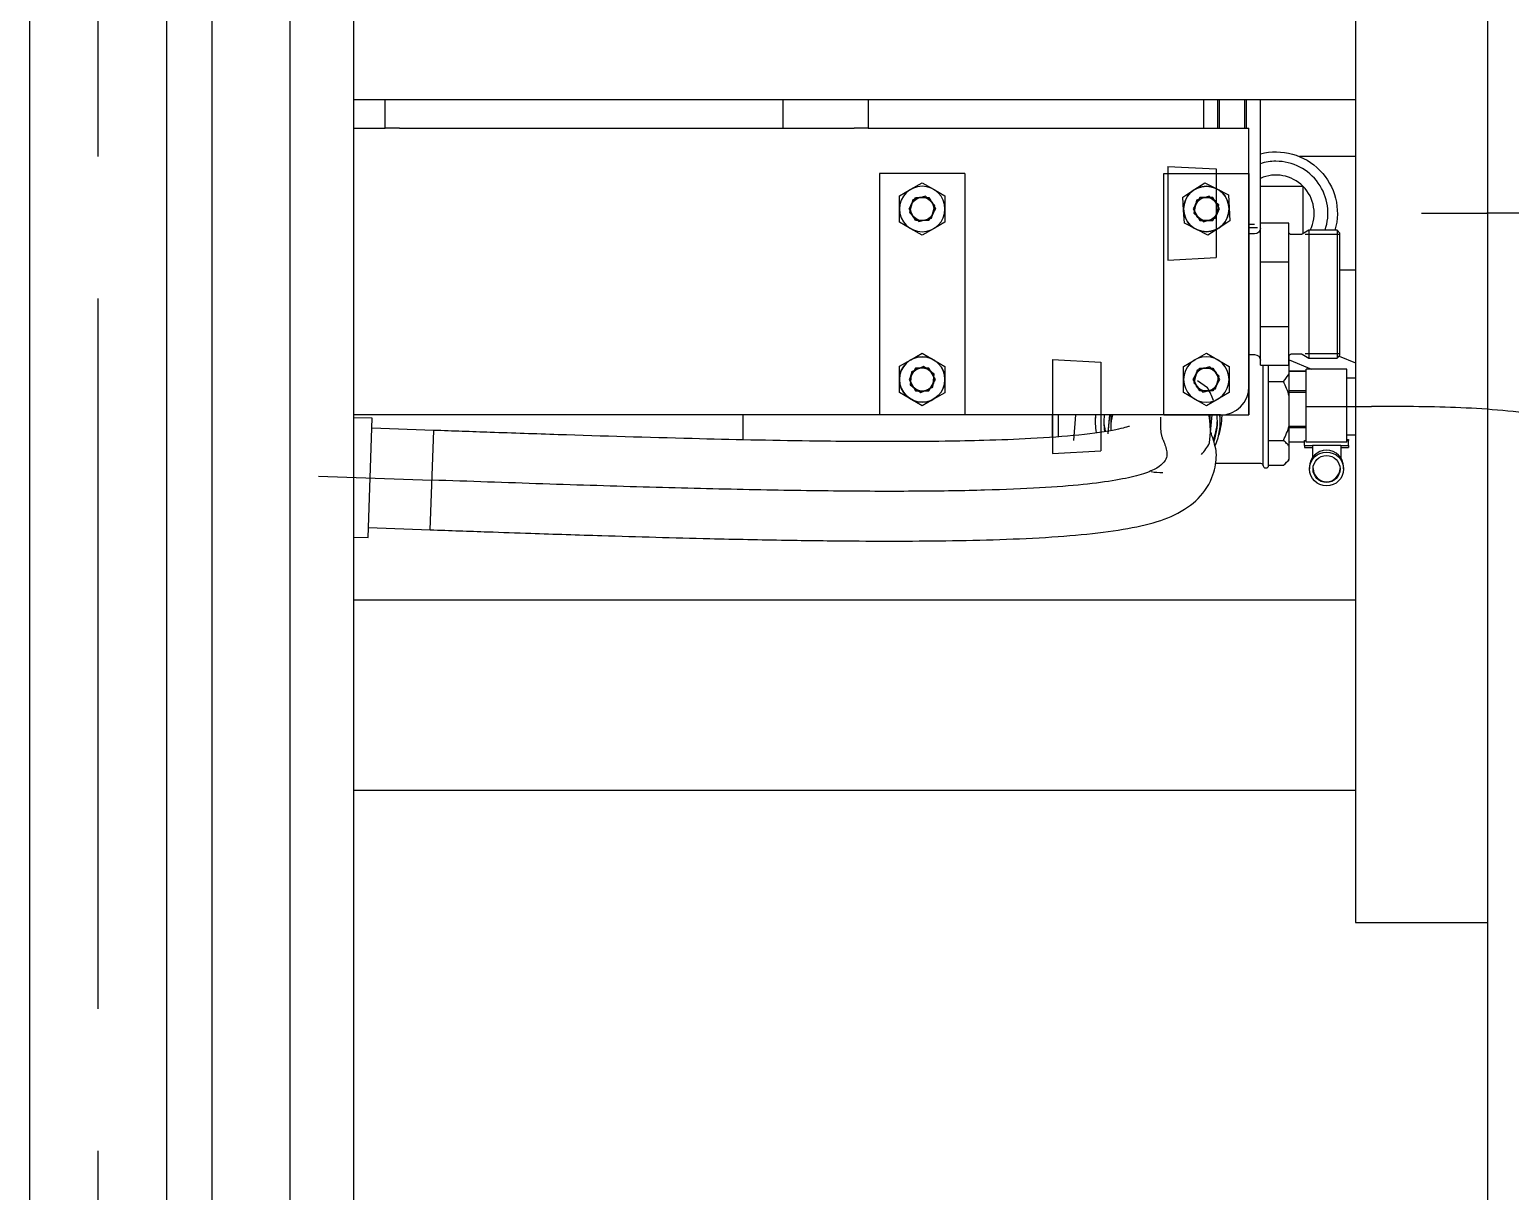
# Model space of a CAD drawing. Header units: millimetres. Extents: x 10462777 to 22643323, y 453826 to 1389191.
# Drawn here: x 11282084 to 11282605, y 579665 to 580074 of the extents above; entities that cross this region are included whole.
import ezdxf

# ---------------------------------------------------------------- set-up
doc = ezdxf.new("R2010")
doc.units = ezdxf.units.MM
doc.header["$LTSCALE"] = 200
doc.header["$MEASUREMENT"] = 0
doc.linetypes.add('CENTER', pattern=[2, 1.25, -0.25, 0.25, -0.25])
doc.layers.add('1', color=1, linetype='CENTER')
doc.layers.add('2', color=2, linetype='CONTINUOUS')

msp = doc.modelspace()

# ---------------------------------------------------------------- linework, layer by layer
at = {"layer": '1', "color": 23, "linetype": 'CENTER'}
msp.add_line((11282107.87228, 579329.36568, 0), (11282107.87228, 587294.33381, 0), dxfattribs=at)
at = {"layer": '2', "color": 60, "linetype": 'Continuous'}
for p, q in [((11282596.87923, 580650.90118, 0), (11282596.87923, 579525.6816, 0)), ((11282550.37822, 580029.32502, 0), (11282530.69096, 580029.32502, 0)), ((11282412.87662, 580023.37553, 0), (11282382.87619, 580023.37553, 0)), ((11282382.87619, 580023.37553, 0), (11282382.87619, 579938.37433, 0)), ((11282412.87662, 580023.37553, 0), (11282412.87662, 579938.37433, 0)), ((11282482.87761, 580023.37553, 0), (11282512.87804, 580023.37553, 0)), ((11282482.87761, 579938.37433, 0), (11282482.87761, 580023.37553, 0)), ((11282512.87804, 579938.37433, 0), (11282512.87804, 580023.37553, 0)), ((11282389.87629, 580015.49422, 0), (11282393.87635, 580017.80366, 0)), ((11282393.87635, 580017.80366, 0), (11282397.8764, 580020.11309, 0)), ((11282397.8764, 580020.11309, 0), (11282401.87646, 580017.80366, 0)), ((11282401.87646, 580017.80366, 0), (11282405.87652, 580015.49422, 0)), ((11282489.64747, 580015.07025, 0), (11282493.5215, 580017.58537, 0)), ((11282493.5215, 580017.58537, 0), (11282497.39553, 580020.10049, 0)), ((11282497.39553, 580020.10049, 0), (11282501.51071, 580018.00305, 0)), ((11282501.51071, 580018.00305, 0), (11282505.62588, 580015.9056, 0)), ((11282505.62588, 580015.9056, 0), (11282505.86703, 580011.29303, 0)), ((11282516.87819, 580018.87547, 0), (11282531.87831, 580018.87547, 0)), ((11282531.87831, 580018.87547, 0), (11282531.87831, 580002.16414, 0)), ((11282389.87629, 580010.87536, 0), (11282389.87629, 580015.49422, 0)), ((11282389.87629, 580006.25649, 0), (11282389.87629, 580010.87536, 0)), ((11282393.25754, 580010.87536, 0), (11282395.56697, 580014.87541, 0)), ((11282395.56697, 580006.8753, 0), (11282393.25754, 580010.87536, 0)), ((11282394.60825, 580014.13927, 0), (11282393.4157, 580009.67701, 0)), ((11282399.06896, 580015.33761, 0), (11282394.60825, 580014.13927, 0)), ((11282395.56697, 580014.87541, 0), (11282400.18584, 580014.87541, 0)), ((11282402.33711, 580012.0737, 0), (11282399.06896, 580015.33761, 0)), ((11282400.18584, 580014.87541, 0), (11282402.49527, 580010.87536, 0)), ((11282402.49527, 580010.87536, 0), (11282400.18584, 580006.8753, 0)), ((11282401.14456, 580007.61144, 0), (11282402.33711, 580012.0737, 0)), ((11282405.87652, 580015.49422, 0), (11282405.87652, 580010.87536, 0)), ((11282405.87652, 580010.87536, 0), (11282405.87652, 580006.25649, 0)), ((11282489.88862, 580010.45768, 0), (11282489.64747, 580015.07025, 0)), ((11282495.56839, 580014.87541, 0), (11282493.25896, 580010.87536, 0)), ((11282493.25896, 580010.87536, 0), (11282495.56839, 580006.8753, 0)), ((11282494.44372, 580013.96419, 0), (11282493.48577, 580009.44575, 0)), ((11282498.83578, 580015.39379, 0), (11282494.44372, 580013.96419, 0)), ((11282500.18726, 580014.87541, 0), (11282495.56839, 580014.87541, 0)), ((11282502.26988, 580012.30496, 0), (11282498.83578, 580015.39379, 0)), ((11282502.49669, 580010.87536, 0), (11282500.18726, 580014.87541, 0)), ((11282500.18726, 580006.8753, 0), (11282502.49669, 580010.87536, 0)), ((11282501.31192, 580007.78652, 0), (11282502.26988, 580012.30496, 0)), ((11282505.86703, 580011.29303, 0), (11282506.10817, 580006.68047, 0)), ((11282393.87635, 580003.94705, 0), (11282389.87629, 580006.25649, 0)), ((11282393.4157, 580009.67701, 0), (11282396.68385, 580006.4131, 0)), ((11282400.18584, 580006.8753, 0), (11282395.56697, 580006.8753, 0)), ((11282396.68385, 580006.4131, 0), (11282401.14456, 580007.61144, 0)), ((11282405.87652, 580006.25649, 0), (11282401.87646, 580003.94705, 0)), ((11282490.12977, 580005.84511, 0), (11282489.88862, 580010.45768, 0)), ((11282494.24494, 580003.74766, 0), (11282490.12977, 580005.84511, 0)), ((11282493.48577, 580009.44575, 0), (11282496.91987, 580006.35692, 0)), ((11282495.56839, 580006.8753, 0), (11282500.18726, 580006.8753, 0)), ((11282496.91987, 580006.35692, 0), (11282501.31192, 580007.78652, 0)), ((11282506.10817, 580006.68047, 0), (11282502.23414, 580004.16534, 0)), ((11282397.8764, 580001.63762, 0), (11282393.87635, 580003.94705, 0)), ((11282401.87646, 580003.94705, 0), (11282397.8764, 580001.63762, 0)), ((11282498.36012, 580001.65022, 0), (11282494.24494, 580003.74766, 0)), ((11282502.23414, 580004.16534, 0), (11282498.36012, 580001.65022, 0)), ((11282544.87798, 579989.42565, 0), (11282550.37822, 579989.42565, 0)), ((11282393.90152, 579957.81728, 0), (11282397.90993, 579960.11218, 0)), ((11282397.90993, 579960.11218, 0), (11282401.90158, 579957.78824, 0)), ((11282493.87777, 579957.80281, 0), (11282497.87782, 579960.11224, 0)), ((11282497.87782, 579960.11224, 0), (11282501.87788, 579957.80281, 0)), ((11282527.02824, 579953.09857, 0), (11282527.02824, 579959.14006, 0)), ((11282389.87634, 579950.90354, 0), (11282389.89311, 579955.52238, 0)), ((11282389.89311, 579955.52238, 0), (11282393.90152, 579957.81728, 0)), ((11282395.56697, 579954.87456, 0), (11282393.25754, 579950.8745, 0)), ((11282394.14773, 579953.60048, 0), (11282393.6513, 579949.00837, 0)), ((11282398.37284, 579955.46662, 0), (11282394.14773, 579953.60048, 0)), ((11282400.18584, 579954.87456, 0), (11282395.56697, 579954.87456, 0)), ((11282402.10151, 579952.74064, 0), (11282398.37284, 579955.46662, 0)), ((11282402.49527, 579950.8745, 0), (11282400.18584, 579954.87456, 0)), ((11282401.90158, 579957.78824, 0), (11282405.89323, 579955.46431, 0)), ((11282405.89323, 579955.46431, 0), (11282405.87646, 579950.84547, 0)), ((11282489.87771, 579955.49337, 0), (11282493.87777, 579957.80281, 0)), ((11282489.87771, 579950.8745, 0), (11282489.87771, 579955.49337, 0)), ((11282493.25896, 579950.8745, 0), (11282495.56839, 579954.87456, 0)), ((11282494.60967, 579954.13842, 0), (11282493.41712, 579949.67616, 0)), ((11282499.07038, 579955.33676, 0), (11282494.60967, 579954.13842, 0)), ((11282495.56839, 579954.87456, 0), (11282500.18726, 579954.87456, 0)), ((11282502.33853, 579952.07285, 0), (11282499.07038, 579955.33676, 0)), ((11282500.18726, 579954.87456, 0), (11282502.49669, 579950.8745, 0)), ((11282501.87788, 579957.80281, 0), (11282505.87794, 579955.49337, 0)), ((11282505.87794, 579955.49337, 0), (11282505.87794, 579950.8745, 0)), ((11282517.87811, 579920.52222, 0), (11282517.87811, 579955.87257, 0)), ((11282519.77814, 579920.52222, 0), (11282519.77814, 579955.87551, 0)), ((11282527.02824, 579953.85309, 0), (11282533.02832, 579953.85309, 0)), ((11282533.02832, 579953.79064, 0), (11282527.02824, 579953.79064, 0)), ((11282547.32853, 579954.50456, 0), (11282533.02832, 579954.50456, 0)), ((11282533.02832, 579928.82062, 0), (11282533.02832, 579954.50456, 0)), ((11282547.32853, 579928.82062, 0), (11282547.32853, 579954.50456, 0)), ((11282389.85958, 579946.2847, 0), (11282389.87634, 579950.90354, 0)), ((11282393.25754, 579950.8745, 0), (11282395.56697, 579946.87445, 0)), ((11282393.6513, 579949.00837, 0), (11282397.37997, 579946.28239, 0)), ((11282397.37997, 579946.28239, 0), (11282401.60507, 579948.14852, 0)), ((11282400.18584, 579946.87445, 0), (11282402.49527, 579950.8745, 0)), ((11282401.60507, 579948.14852, 0), (11282402.10151, 579952.74064, 0)), ((11282405.87646, 579950.84547, 0), (11282405.8597, 579946.22663, 0)), ((11282489.87771, 579946.25564, 0), (11282489.87771, 579950.8745, 0)), ((11282495.56839, 579946.87445, 0), (11282493.25896, 579950.8745, 0)), ((11282493.41712, 579949.67616, 0), (11282496.68527, 579946.41224, 0)), ((11282498.26526, 579947.95581, 0), (11282494.7144, 579950.4425, 0)), ((11282502.49669, 579950.8745, 0), (11282500.18726, 579946.87445, 0)), ((11282501.14598, 579947.61059, 0), (11282502.33853, 579952.07285, 0)), ((11282505.87794, 579950.8745, 0), (11282505.87794, 579946.25564, 0)), ((11282512.87804, 579948.37525, 0), (11282512.87804, 579938.37433, 0)), ((11282519.77814, 579950.15845, 0), (11282524.99821, 579950.15845, 0)), ((11282527.02824, 579945.05202, 0), (11282527.02824, 579953.09857, 0)), ((11282393.85123, 579943.96077, 0), (11282389.85958, 579946.2847, 0)), ((11282397.84288, 579941.63683, 0), (11282393.85123, 579943.96077, 0)), ((11282395.56697, 579946.87445, 0), (11282400.18584, 579946.87445, 0)), ((11282401.85129, 579943.93173, 0), (11282397.84288, 579941.63683, 0)), ((11282405.8597, 579946.22663, 0), (11282401.85129, 579943.93173, 0)), ((11282493.87777, 579943.9462, 0), (11282489.87771, 579946.25564, 0)), ((11282497.87782, 579941.63677, 0), (11282493.87777, 579943.9462, 0)), ((11282500.18726, 579946.87445, 0), (11282495.56839, 579946.87445, 0)), ((11282496.68527, 579946.41224, 0), (11282501.14598, 579947.61059, 0)), ((11282501.87788, 579943.9462, 0), (11282497.87782, 579941.63677, 0)), ((11282505.87794, 579946.25564, 0), (11282501.87788, 579943.9462, 0)), ((11282527.02824, 579946.9797, 0), (11282533.02832, 579946.9797, 0)), ((11282533.02832, 579946.3303, 0), (11282527.02824, 579946.3303, 0)), ((11282527.02824, 579934.55907, 0), (11282527.02824, 579945.05202, 0)), ((11282412.87662, 579938.37433, 0), (11282382.87619, 579938.37433, 0)), ((11282443.77706, 579930.45841, 0), (11282443.77706, 579938.37369, 0)), ((11282445.67708, 579938.37369, 0), (11282445.67708, 579930.70187, 0)), ((11282451.82956, 579938.37433, 0), (11282451.09304, 579929.39517, 0)), ((11282463.73361, 579938.37454, 0), (11282463.1812, 579932.2166, 0)), ((11282463.7766, 579938.37449, 0), (11282463.1812, 579931.73723, 0)), ((11282482.87761, 579938.37433, 0), (11282512.87804, 579938.37433, 0)), ((11282499.03882, 579928.54503, 0), (11282499.92055, 579938.37416, 0)), ((11282502.87758, 579938.37433, 0), (11282512.87804, 579938.37433, 0)), ((11282503.38975, 579938.12864, 0), (11282503.38975, 579938.16176, 0)), ((11282204.31893, 579937.20647, 0), (11282197.8737, 579937.43155, 0)), ((11282202.85313, 579895.23146, 0), (11282204.31893, 579937.20647, 0)), ((11282458.77727, 579936.16674, 0), (11282458.77727, 579935.88348, 0)), ((11282502.77789, 579935.99243, 0), (11282502.77789, 579937.03831, 0)), ((11282527.02824, 579927.28632, 0), (11282527.02824, 579934.55907, 0)), ((11282527.02824, 579934.50098, 0), (11282533.02832, 579934.50098, 0)), ((11282533.02832, 579933.91403, 0), (11282527.02824, 579933.91403, 0)), ((11282519.77814, 579929.45264, 0), (11282524.99821, 579929.45264, 0)), ((11282527.02824, 579928.89565, 0), (11282532.39822, 579928.89565, 0)), ((11282527.02824, 579922.83487, 0), (11282527.02824, 579927.28632, 0)), ((11282532.39831, 579927.61592, 0), (11282532.39831, 579929.42297, 0)), ((11282532.39831, 579929.42297, 0), (11282533.02832, 579929.42297, 0)), ((11282532.39831, 579927.61592, 0), (11282535.17835, 579927.61592, 0)), ((11282532.39831, 579927.61592, 0), (11282532.39831, 579926.98416, 0)), ((11282547.32853, 579928.82062, 0), (11282533.02832, 579928.82062, 0)), ((11282535.17835, 579927.61592, 0), (11282535.17835, 579923.33113, 0)), ((11282545.1785, 579927.61592, 0), (11282535.17835, 579927.61592, 0)), ((11282545.1785, 579927.61592, 0), (11282545.1785, 579923.33113, 0)), ((11282545.1785, 579927.61592, 0), (11282547.95854, 579927.61592, 0)), ((11282547.32853, 579929.78195, 0), (11282547.95854, 579929.78195, 0)), ((11282547.32853, 579929.42297, 0), (11282547.95854, 579929.42297, 0)), ((11282547.95854, 579929.78195, 0), (11282547.95854, 579929.42294, 0)), ((11282547.95854, 579927.61592, 0), (11282547.95854, 579929.42297, 0)), ((11282547.95854, 579927.61592, 0), (11282547.95854, 579926.98416, 0)), ((11282524.99821, 579920.58946, 0), (11282527.02824, 579922.61949, 0)), ((11282532.39831, 579926.98416, 0), (11282535.17835, 579926.98416, 0)), ((11282545.1785, 579926.98416, 0), (11282547.95854, 579926.98416, 0)), ((11282501.13538, 579921.42469, 0), (11282516.97565, 579921.42469, 0)), ((11282518.63812, 579919.76221, 0), (11282519.01812, 579919.76221, 0)), ((11282519.77814, 579920.66856, 0), (11282524.99821, 579920.66856, 0)), ((11282534.17834, 579920.027, 0), (11282534.17834, 579919.37333, 0)), ((11282546.17851, 579919.37333, 0), (11282546.17851, 579920.027, 0)), ((11282197.87347, 579895.40536, 0), (11282202.85313, 579895.23146, 0))]:
    msp.add_line(p, q, dxfattribs=at)
at = {"layer": '2', "color": 252, "linetype": 'Continuous'}
for p, q in [((11282083.72194, 580482.47725, 0), (11282083.72194, 579553.80713, 0)), ((11282132.02263, 579553.80713, 0), (11282132.02263, 580482.47725, 0)), ((11282197.87356, 579552.13557, 0), (11282197.87356, 580469.89861, 0)), ((11282550.37857, 580449.74051, 0), (11282550.37857, 579759.73852, 0)), ((11282197.86709, 580049.3759, 0), (11282550.37426, 580049.3759, 0)), ((11282208.87372, 580039.37576, 0), (11282208.87372, 580049.3759, 0)), ((11282348.87571, 580049.3759, 0), (11282348.87571, 580039.37576, 0)), ((11282378.87613, 580049.3759, 0), (11282378.87613, 580039.37576, 0)), ((11282496.87781, 580049.37555, 0), (11282496.87781, 580039.37603, 0)), ((11282496.87781, 580049.37555, 0), (11282496.87781, 580039.37603, 0)), ((11282501.87788, 580039.3764, 0), (11282501.87788, 580049.37484, 0)), ((11282501.87788, 580039.3764, 0), (11282501.87788, 580049.37484, 0)), ((11282502.37789, 580049.37537, 0), (11282502.37789, 580039.37583, 0)), ((11282502.37789, 580049.37537, 0), (11282502.37789, 580039.37583, 0)), ((11282511.37802, 580039.37583, 0), (11282511.37802, 580049.37537, 0)), ((11282511.37802, 580039.37583, 0), (11282511.37802, 580049.37537, 0)), ((11282511.87802, 580049.37484, 0), (11282511.87802, 580039.3764, 0)), ((11282511.87802, 580049.37484, 0), (11282511.87802, 580039.3764, 0)), ((11282516.87809, 580005.87615, 0), (11282516.87809, 580049.37555, 0)), ((11282516.87809, 580005.87615, 0), (11282516.87809, 580049.37555, 0)), ((11282197.87356, 580039.37576, 0), (11282208.87372, 580039.37576, 0)), ((11282213.87379, 580039.37576, 0), (11282208.87372, 580039.37576, 0)), ((11282213.87379, 580039.37576, 0), (11282373.87606, 580039.37576, 0)), ((11282378.87613, 580039.37576, 0), (11282373.87606, 580039.37576, 0)), ((11282378.86832, 580039.37576, 0), (11282512.87804, 580039.37576, 0)), ((11282512.87804, 580023.37553, 0), (11282512.87804, 580039.37576, 0)), ((11282484.37763, 580025.87557, 0), (11282501.37787, 580024.98462, 0)), ((11282484.37763, 580025.87557, 0), (11282484.37763, 579992.8751, 0)), ((11282501.37787, 580024.98462, 0), (11282501.37787, 579993.76605, 0)), ((11282512.87804, 580023.37553, 0), (11282512.87804, 579948.37447, 0)), ((11282514.87807, 580005.43925, 0), (11282512.87804, 580005.43925, 0)), ((11282514.87807, 580005.43925, 0), (11282512.87804, 580005.43925, 0)), ((11282512.87804, 580004.37526, 0), (11282514.87807, 580004.37526, 0)), ((11282512.87804, 580004.37526, 0), (11282514.87807, 580004.37526, 0)), ((11282514.87807, 580004.37526, 0), (11282515.87808, 580004.37526, 0)), ((11282514.87807, 580004.37526, 0), (11282515.87808, 580004.37526, 0)), ((11282484.37763, 579992.8751, 0), (11282501.37787, 579993.76605, 0)), ((11282544.63031, 579959.12232, 0), (11282550.38244, 579956.74756, 0)), ((11282443.77706, 579957.8746, 0), (11282460.7773, 579956.98366, 0)), ((11282443.77706, 579957.8746, 0), (11282443.77706, 579924.87413, 0)), ((11282460.7773, 579956.98366, 0), (11282460.7773, 579925.76508, 0)), ((11282527.03482, 579957.73152, 0), (11282534.85164, 579954.50435, 0)), ((11282502.8779, 579938.37433, 0), (11282197.87856, 579938.37433, 0)), ((11282334.87551, 579929.6858, 0), (11282334.87551, 579938.37486, 0)), ((11282443.77706, 579924.87413, 0), (11282460.7773, 579925.76508, 0)), ((11282197.85925, 579873.36454, 0), (11282550.36235, 579873.36454, 0)), ((11282197.86962, 579806.37245, 0), (11282550.37275, 579806.37245, 0)), ((11282550.37857, 579759.73852, 0), (11282596.88154, 579759.73852, 0))]:
    msp.add_line(p, q, dxfattribs=at)
at = {"layer": '2', "color": 7, "linetype": 'Continuous'}
for p, q in [((11282147.85285, 580461.89849, 0), (11282147.85285, 579551.14235, 0)), ((11282175.39324, 579551.14235, 0), (11282175.39324, 580461.89849, 0))]:
    msp.add_line(p, q, dxfattribs=at)
at = {"layer": '2', "color": 163, "linetype": 'Continuous'}
for p, q in [((11282526.87824, 580005.87528, 0), (11282516.87809, 580005.87528, 0)), ((11282516.87809, 579992.33153, 0), (11282516.87809, 580005.87528, 0)), ((11282526.87824, 579992.33153, 0), (11282526.87824, 580005.87528, 0)), ((11282573.6289, 580009.37533, 0), (11282596.62923, 580009.37533, 0)), ((11282514.87807, 580002.12523, 0), (11282512.87629, 580002.12523, 0)), ((11282531.11035, 580001.87523, 0), (11282527.87825, 580001.87523, 0)), ((11282533.97641, 580003.37525, 0), (11282531.61035, 580002.0092, 0)), ((11282544.87842, 580001.87523, 0), (11282532.61037, 580001.87523, 0)), ((11282543.87848, 580003.37525, 0), (11282533.97641, 580003.37525, 0)), ((11282533.97641, 580003.37525, 0), (11282533.97641, 579980.87493, 0)), ((11282544.87849, 580002.37524, 0), (11282543.87848, 580003.37525, 0)), ((11282543.87848, 580003.37525, 0), (11282543.87848, 579980.87493, 0)), ((11282544.87849, 579980.87493, 0), (11282544.87849, 580002.37524, 0)), ((11282516.87809, 579969.41833, 0), (11282516.87809, 579992.33153, 0)), ((11282516.87809, 579992.33153, 0), (11282526.87824, 579992.33153, 0)), ((11282526.87824, 579969.41833, 0), (11282526.87824, 579992.33153, 0)), ((11282533.97641, 579980.87493, 0), (11282533.97641, 579958.37461, 0)), ((11282543.87848, 579980.87493, 0), (11282543.87848, 579958.37461, 0)), ((11282544.87849, 579959.37462, 0), (11282544.87849, 579980.87493, 0)), ((11282526.87824, 579969.41833, 0), (11282516.87809, 579969.41833, 0)), ((11282516.87809, 579955.87457, 0), (11282516.87809, 579969.41833, 0)), ((11282526.87824, 579955.87457, 0), (11282526.87824, 579969.41833, 0)), ((11282512.87629, 579959.62463, 0), (11282514.87807, 579959.62463, 0)), ((11282527.87825, 579959.87463, 0), (11282531.11035, 579959.87463, 0)), ((11282531.61035, 579959.74066, 0), (11282533.97641, 579958.37461, 0)), ((11282544.87842, 579959.87463, 0), (11282532.61037, 579959.87463, 0)), ((11282543.87848, 579958.37461, 0), (11282544.87849, 579959.37462, 0)), ((11282516.87809, 579955.87457, 0), (11282526.87824, 579955.87457, 0)), ((11282533.97641, 579958.37461, 0), (11282543.87848, 579958.37461, 0)), ((11282533.02832, 579941.37437, 0), (11282556.02865, 579941.37437, 0)), ((11282225.93468, 579932.94945, 0), (11282204.19716, 579933.70854, 0)), ((11282224.71318, 579897.97028, 0), (11282225.93468, 579932.94941, 0)), ((11282481.7776, 579937.58304, 0), (11282481.7776, 579934.09676, 0)), ((11282499.27783, 579934.07457, 0), (11282499.27784, 579934.09682, 0)), ((11282185.34689, 579916.85589, 0), (11282225.32309, 579915.45989, 0)), ((11282202.97566, 579898.72937, 0), (11282224.71318, 579897.97028, 0))]:
    msp.add_line(p, q, dxfattribs=at)
at = {"layer": '2', "color": 51, "linetype": 'Continuous'}
for p, q in [((11282573.6289, 580009.37533, 0), (11282596.62923, 580009.37533, 0)), ((11282533.02832, 579941.37437, 0), (11282556.02865, 579941.37437, 0)), ((11282481.7776, 579937.58304, 0), (11282481.7776, 579934.09676, 0)), ((11282185.34689, 579916.85589, 0), (11282225.32309, 579915.45989, 0))]:
    msp.add_line(p, q, dxfattribs=at)
at = {"layer": '2', "color": 60, "linetype": 'Continuous', "extrusion": (0, 0, -1)}
for centre in [(-11282397.8764, 580010.87536, 0), (-11282397.8764, 580010.87536, 0), (-11282397.8764, 580010.87536, 0), (-11282497.87782, 580010.87536, 0), (-11282497.87782, 580010.87536, 0), (-11282397.8764, 579950.8745, 0), (-11282397.8764, 579950.8745, 0), (-11282497.87782, 579950.8745, 0), (-11282497.87782, 579950.8745, 0), (-11282497.87782, 579950.8745, 0)]:
    msp.add_circle(centre, 8.00011, dxfattribs=at)
at = {"layer": '2', "color": 60, "linetype": 'Continuous'}
for centre, radius in [((11282497.87782, 580010.87536, 0), 8.00011), ((11282397.8764, 580010.87536, 0), 4.18816), ((11282397.8764, 580010.87536, 0), 4.07991), ((11282497.87782, 580010.87536, 0), 4.18816), ((11282497.87782, 580010.87536, 0), 4.07991), ((11282397.8764, 579950.8745, 0), 8.00011), ((11282397.8764, 579950.8745, 0), 4.18816), ((11282397.8764, 579950.8745, 0), 4.07991), ((11282497.87782, 579950.8745, 0), 4.18816), ((11282497.87782, 579950.8745, 0), 4.07991)]:
    msp.add_circle(centre, radius, dxfattribs=at)
at = {"layer": '2', "color": 60, "linetype": 'Continuous', "extrusion": (0, 0, -1)}
for centre, radius, start, end in [((-11282522.37817, 580009.37533, 0), 21.61216, 75.2568887, 196.1156347), ((-11282516.97565, 579920.52222, 0), 0.90246, 90, 180)]:
    msp.add_arc(centre, radius, start, end, dxfattribs=at)
at = {"layer": '2', "color": 60, "linetype": 'Continuous'}
for centre, radius, start, end in [((11282522.37817, 580009.37533, 0), 18.28776, 90, 107.5050159), ((11282522.37817, 580009.37533, 0), 18.28776, 340.8468641, 90), ((11282522.37817, 580009.37533, 0), 13.43522, 44.9999999, 114.1650263), ((11282522.37817, 580009.37533, 0), 13.43522, 333.475318, 44.9999999), ((11282518.63812, 579920.52222, 0), 0.76001, 180, 270), ((11282519.01812, 579920.52222, 0), 0.76001, 270, 0)]:
    msp.add_arc(centre, radius, start, end, dxfattribs=at)
at = {"layer": '2', "color": 163, "linetype": 'Continuous', "extrusion": (0, 0, -1)}
for centre, radius, start, end in [((-11282514.87807, 580004.12526, 0), 2.00003, 180, 270), ((-11282527.87825, 580002.87524, 0), 1.00001, 270, 0), ((-11282531.11035, 580002.87524, 0), 1.00001, 240, 270), ((-11282514.87807, 579957.6246, 0), 2.00003, 90, 180), ((-11282527.87825, 579958.87462, 0), 1.00001, 0, 90), ((-11282531.11035, 579958.87462, 0), 1.00001, 90, 120)]:
    msp.add_arc(centre, radius, start, end, dxfattribs=at)
at = {"layer": '2', "color": 252, "linetype": 'Continuous'}
msp.add_arc((11282502.8779, 579948.37447, 0), 10.00014, 270, 0, dxfattribs=at)
at = {"layer": '2', "color": 60, "linetype": 'Continuous'}
for centre, major_axis, start_param, end_param in [((11282481.7776, 579937.58304, 0), (-19.50028, 0), 3.447255957, 3.704871269), ((11282481.7776, 579935.88348, 0), (-23.00033, 0), 6.174257685, 6.445507174), ((11282481.7776, 579936.16674, 0), (-23.00033, 0), 6.186678146, 6.283182495), ((11282481.7776, 579935.88348, 0), (-20.00028, 0), 6.157837416, 6.448303292), ((11282481.7776, 579935.99243, 0), (20.00028, 0), 5.936843033, 6.403011978), ((11282481.7776, 579935.99243, 0), (-21.0003, 0), 2.735978196, 3.255640312), ((11282481.7776, 579938.12864, 0), (-21.61216, 0), 2.804362379, 3.141592843), ((11282481.7776, 579937.03831, 0), (21.0003, 0), 6.283147144, 6.347042095), ((11282481.7776, 579937.14726, 0), (-20.00028, 0), 0.031696425, 0.228251462), ((11282481.7776, 579937.03831, 0), (-20.00028, 0), 2.771475553, 3.115303262), ((11282481.7776, 579937.58304, 0), (-19.50028, 0), 2.400058406, 2.657673718), ((11282540.17842, 579920.027, 0), (6.00009, 0), 0, 3.141592003), ((11282481.7776, 579937.58304, 0), (-19.50028, 0), 1.399686705, 1.610476167), ((11282540.17842, 579919.6348, 0), (-4.75007, 0), 0.027586507, 3.114003739)]:
    msp.add_ellipse(centre, major_axis=major_axis, ratio=0.996194698, start_param=start_param, end_param=end_param, dxfattribs=at)
at = {"layer": '2', "color": 163, "linetype": 'Continuous'}
for centre, major_axis, start_param, end_param in [((11282481.7776, 579934.09682, 0), (17.50025, 0), 2.89379983, 3.140218716), ((11282481.7776, 579937.58304, 0), (-17.50025, 0), 6.237730457, 6.281025661), ((11282481.7776, 579934.09682, 0), (17.50025, 0), 0, 0.247792971), ((11282481.7776, 579937.58304, 0), (-17.50025, 0), 3.139334207, 3.187046792)]:
    msp.add_ellipse(centre, major_axis=major_axis, ratio=0.996194698, start_param=start_param, end_param=end_param, dxfattribs=at)
at = {"layer": '2', "color": 60, "linetype": 'Continuous'}
for major_axis in [(6.00009, 0), (-4.75007, 0)]:
    msp.add_ellipse((11282540.17842, 579919.37333, 0), major_axis=major_axis, ratio=0.996194698, dxfattribs=at)
at = {"layer": '2', "color": 163, "linetype": 'Continuous'}
for points, degree in [([(11282979.89022, 579621.45651, 0), (11282979.89017, 579621.45665, 0), (11282979.89011, 579621.45679, 0), (11282828.28432, 580009.37533, 0), (11282712.45678, 580009.37533, 0), (11282596.62923, 580009.37533, 0)], 5), ([(11282550.37823, 579951.32451, 0), (11282548.85337, 579951.32451, 0), (11282547.32851, 579951.32451, 0)], 2), ([(11282464.27737, 579937.61356, 0), (11282464.27737, 579935.87045, 0), (11282464.27737, 579934.12734, 0)], 2), ([(11282889.88893, 579621.45651, 0), (11282889.88889, 579621.45665, 0), (11282889.88884, 579621.45679, 0), (11282787.92608, 579941.37437, 0), (11282671.97736, 579941.37437, 0), (11282556.02865, 579941.37437, 0)], 5), ([(11282481.7776, 579934.09676, 0), (11282481.7776, 579928.61659, 0), (11282481.7776, 579923.13643, 0), (11282525.80214, 579904.96693, 0), (11282375.56261, 579910.21341, 0), (11282225.32309, 579915.45989, 0)], 5), ([(11282499.27782, 579934.0663, 0), (11282499.27782, 579935.80941, 0), (11282499.27782, 579937.55252, 0)], 2), ([(11282547.32851, 579931.42423, 0), (11282548.85337, 579931.42423, 0), (11282550.37823, 579931.42423, 0)], 2)]:
    msp.add_open_spline(points, degree=degree, dxfattribs=at)
at = {"layer": '2', "color": 60, "linetype": 'Continuous'}
for points in [[(11282524.99821, 579950.15845, 0), (11282525.82142, 579951.1028, 0), (11282526.52746, 579952.07569, 0), (11282527.02824, 579953.09857, 0)], [(11282527.02824, 579945.05202, 0), (11282526.52604, 579946.83363, 0), (11282525.81948, 579948.52216, 0), (11282524.99821, 579950.15845, 0)], [(11282524.99821, 579920.66856, 0), (11282525.82142, 579921.36437, 0), (11282526.52746, 579922.0812, 0), (11282527.02824, 579922.83487, 0)]]:
    msp.add_open_spline(points, degree=3, dxfattribs=at)
at = {"layer": '2', "color": 163, "linetype": 'Continuous'}
for points, knots in [([(11282224.71319, 579897.97036, 0), (11282228.13611, 579897.85057, 0), (11282234.89227, 579897.61506, 0), (11282246.68688, 579897.20588, 0), (11282263.39572, 579896.63601, 0), (11282289.4407, 579895.78791, 0), (11282319.42242, 579894.93432, 0), (11282348.03009, 579894.3327, 0), (11282376.62185, 579893.96143, 0), (11282409.13365, 579893.96751, 0), (11282439.98872, 579894.96314, 0), (11282461.82509, 579896.95517, 0), (11282475.59723, 579899.29457, 0), (11282486.0631, 579902.4543, 0), (11282494.70302, 579907.8945, 0), (11282499.07666, 579913.69954, 0), (11282501.1415, 579920.28308, 0), (11282501.51848, 579924.3132, 0), (11282501.15171, 579926.90048, 0), (11282500.24408, 579930.09968, 0), (11282499.47071, 579932.02862, 0), (11282499.30041, 579933.16753, 0), (11282499.27839, 579933.71257, 0), (11282499.27596, 579933.94987, 0), (11282499.27782, 579934.0663, 0)], [0, 0, 0, 0, 0.024298157, 0.04795953, 0.083725155, 0.142905611, 0.232839639, 0.296569094, 0.346275389, 0.436740861, 0.530140662, 0.574565439, 0.61814623, 0.663243507, 0.712007141, 0.760972387, 0.777527913, 0.795748292, 0.827100175, 0.87174091, 0.936982022, 0.970861294, 0.985129226, 1, 1, 1, 1]), ([(11282470.83313, 579934.36235, 0), (11282470.83177, 579934.38522, 0), (11282470.59532, 579934.4049, 0), (11282466.69676, 579933.07468, 0), (11282453.82461, 579931.21459, 0), (11282437.09972, 579930.02651, 0), (11282420.8735, 579929.39829, 0), (11282404.57193, 579929.06977, 0), (11282384.09074, 579928.943, 0), (11282354.36776, 579929.18777, 0), (11282314.98657, 579930.03143, 0), (11282277.51797, 579931.1779, 0), (11282250.54576, 579932.09312, 0), (11282235.93847, 579932.60011, 0), (11282229.29491, 579932.83176, 0), (11282225.93468, 579932.94937, 0)], [0, 0, 0, 0, 0.01241087, 0.075839625, 0.152677575, 0.227155869, 0.29201663, 0.343575056, 0.411408081, 0.519498087, 0.669566759, 0.84087058, 0.927625607, 0.963393746, 1, 1, 1, 1]), ([(11282464.27737, 579934.12734, 0), (11282464.2763, 579933.84529, 0), (11282464.27907, 579933.44622, 0), (11282464.28714, 579933.0552, 0), (11282464.29022, 579932.93744, 0)], [0, 0, 0, 0, 0.696953162, 1, 1, 1, 1])]:
    msp.add_open_spline(points, degree=3, knots=knots, dxfattribs=at)
at = {"layer": '2', "color": 60, "linetype": 'Continuous'}
for points in [[(11282524.99821, 579929.45264, 0), (11282525.41044, 579930.27396, 0), (11282525.79548, 579931.11472, 0), (11282526.47967, 579932.81612, 0), (11282526.78031, 579933.67952, 0), (11282527.02824, 579934.55907, 0)], [(11282527.02824, 579927.28632, 0), (11282526.77999, 579927.65993, 0), (11282526.47699, 579928.02902, 0), (11282525.78865, 579928.75427, 0), (11282525.40708, 579929.10704, 0), (11282524.99821, 579929.45264, 0)]]:
    msp.add_open_spline(points, degree=3, knots=[0, 0, 0, 0, 0.5, 0.5, 1, 1, 1, 1], dxfattribs=at)

doc.saveas('drawing.dxf')
